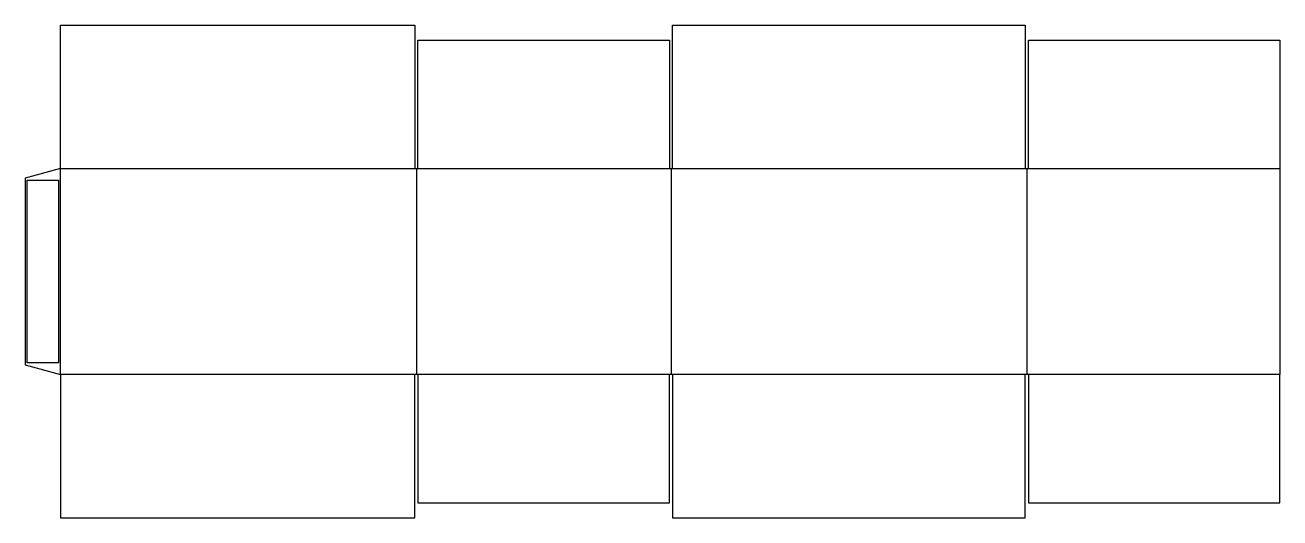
# Model space of a CAD drawing. Header units: millimetres. Extents: x 0 to 1240, y 0 to 486.
import ezdxf

# ---------------------------------------------------------------- set-up
doc = ezdxf.new("R2010")
doc.units = ezdxf.units.MM
for name, color, linetype in [('CREASE', 5, 'CONTINUOUS'), ('CUT', 1, 'CONTINUOUS'), ('GLUE', 2, 'CONTINUOUS')]:
    doc.layers.add(name, color=color, linetype=linetype)

msp = doc.modelspace()

# ---------------------------------------------------------------- linework, layer by layer
at = {"layer": 'CREASE'}
for p, q in [((35, 141.6), (35, 344.8)), ((35, 344.8), (385, 344.8)), ((386.6, 344.8), (386.6, 141.6)), ((388.2, 344.8), (636.6, 344.8)), ((638.2, 344.8), (638.2, 141.6)), ((639.8, 344.8), (988.2, 344.8)), ((989.8, 344.8), (989.8, 141.6)), ((991.4, 344.8), (1239.8, 344.8)), ((385, 141.6), (35, 141.6)), ((636.6, 141.6), (388.2, 141.6)), ((988.2, 141.6), (639.8, 141.6)), ((1239.8, 141.6), (991.4, 141.6))]:
    msp.add_line(p, q, dxfattribs=at)
at = {"layer": 'CUT'}
for p, q in [((35, 344.8), (35, 486.4)), ((35, 486.4), (385, 486.4)), ((385, 486.4), (385, 344.8)), ((639.8, 344.8), (639.8, 486.4)), ((639.8, 486.4), (988.2, 486.4)), ((988.2, 486.4), (988.2, 344.8)), ((388.2, 344.8), (388.2, 471.4)), ((388.2, 471.4), (636.6, 471.4)), ((636.6, 471.4), (636.6, 344.8)), ((991.4, 344.8), (991.4, 471.4)), ((991.4, 471.4), (1239.8, 471.4)), ((1239.8, 471.4), (1239.8, 344.8)), ((35, 344.8), (0, 335.422)), ((0, 335.422), (0, 150.978)), ((385, 344.8), (386.6, 344.8)), ((386.6, 344.8), (388.2, 344.8)), ((636.6, 344.8), (638.2, 344.8)), ((638.2, 344.8), (639.8, 344.8)), ((988.2, 344.8), (989.8, 344.8)), ((989.8, 344.8), (991.4, 344.8)), ((1239.8, 344.8), (1239.8, 141.6)), ((0, 150.978), (35, 141.6)), ((35, 141.6), (35, 0)), ((386.6, 141.6), (385, 141.6)), ((385, 0), (385, 141.6)), ((388.2, 141.6), (386.6, 141.6)), ((388.2, 141.6), (388.2, 15)), ((638.2, 141.6), (636.6, 141.6)), ((636.6, 15), (636.6, 141.6)), ((639.8, 141.6), (638.2, 141.6)), ((639.8, 141.6), (639.8, 0)), ((989.8, 141.6), (988.2, 141.6)), ((988.2, 0), (988.2, 141.6)), ((991.4, 141.6), (989.8, 141.6)), ((991.4, 141.6), (991.4, 15)), ((1239.8, 15), (1239.8, 141.6)), ((388.2, 15), (636.6, 15)), ((991.4, 15), (1239.8, 15)), ((35, 0), (385, 0)), ((639.8, 0), (988.2, 0))]:
    msp.add_line(p, q, dxfattribs=at)
at = {"layer": 'GLUE'}
for p, q in [((2, 333.422), (33, 333.422)), ((2, 152.978), (2, 333.422)), ((33, 333.422), (33, 152.978)), ((33, 152.978), (2, 152.978))]:
    msp.add_line(p, q, dxfattribs=at)

doc.saveas('drawing.dxf')
